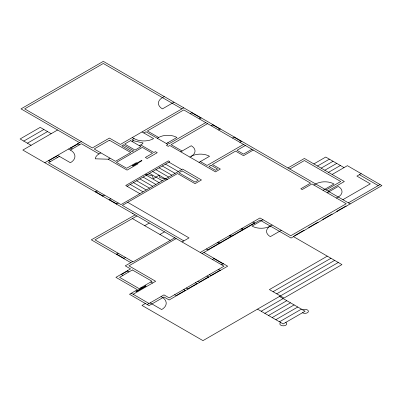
<?xml version="1.0" encoding="UTF-8"?>
<svg xmlns="http://www.w3.org/2000/svg" width="402" height="402" viewBox="0 0 402 402"><rect width="100%" height="100%" fill="white"/><g stroke="black" fill="none" stroke-linecap="round" stroke-linejoin="round"><path stroke-width="0.6" d="M280.727 322.525L280.31 322.836A3.447 1.99 0 0 0 281.32 325.464A3.447 1.99 0 0 0 285.938 325.112A3.447 1.99 0 0 0 285.737 322.424M23.758 141.082L43.873 129.464M27.416 143.192L47.531 131.58M57.592 129.992L22.844 150.057L224.014 266.199L169.147 297.877L163.966 294.882L147.202 304.56M44.788 162.725L81.365 141.61M48.753 160.79L56.069 156.564M70.697 148.117L78.013 143.896M59.421 156.388L48.446 162.725L120.992 204.603L182.558 169.061L201.457 179.97L195.055 183.669L177.528 173.548L122.364 205.397L183.855 240.898M68.561 149.001L70.39 150.057L81.365 143.72L99.043 153.926L100.872 152.871M164.272 96.56L162.443 97.616A13.794 7.965 0 0 0 162.443 108.877L174.026 102.188M183.779 107.821L120.379 144.424L109.409 138.087L92.339 147.941L24.673 108.877L103.309 63.476L181.95 108.877M142.022 131.931L153.604 138.615A13.794 7.965 0 0 1 134.097 138.615L131.962 139.851L133.484 140.73L143.077 142.966A10.346 5.975 0 0 1 140.8 144.951L139.429 145.745M143.851 132.987L145.981 131.755L167.93 144.424L166.403 145.303L168.232 146.358L169.76 145.479L215.477 171.875L220.356 169.061L212.432 164.483L235.597 151.112L243.522 155.685L253.275 150.057M132.112 141.519L133.484 140.73M99.043 153.926A12.929 7.467 0 0 0 95.274 158.815L108.188 159.207L110.017 158.152M190.181 113.63L192.01 112.57M157.262 138.263L158.634 137.474A12.929 7.467 0 0 1 176.92 137.474L166.403 143.544M199.322 118.907L201.151 117.851M205.723 122.605L169.302 143.63L167.775 142.75M207.553 123.66L171.131 144.69L182.101 151.021M95.39 191.935L97.219 190.88M211.211 125.771L213.04 124.715M102.706 196.161L104.535 195.106M180.729 151.815L191.246 145.745A12.929 7.467 0 0 1 191.246 156.303L189.875 157.092M218.527 129.992L220.356 128.936M127.087 186.307L169.76 161.669L168.388 160.875L125.715 185.513L139.886 193.699M109.103 199.854L110.932 198.799M116.419 204.08L118.248 203.02M232.547 138.087L234.376 137.032M199.02 162.373L209.532 156.303A12.929 7.467 0 0 0 191.246 156.303M239.863 142.313L241.692 141.258M243.522 144.424L207.095 165.453L200.392 161.584M245.351 145.479L236.969 150.318L243.522 154.102L251.903 149.263M135.147 214.894L91.304 239.838L130.806 262.642M144.69 225.683L149.258 223.04M116.324 254.285L118.153 253.23M159.931 234.482L164.498 231.838M123.64 258.506L125.469 257.451M287.943 167.961L304.404 158.458L344.333 181.513L327.876 191.015M289.747 169.001L304.404 160.539L340.73 181.513L326.072 189.975M132.64 261.586L125.258 265.848L130.544 268.903L115.917 277.35L137.368 289.731L129.509 294.269L149.016 305.626L163.966 296.993L169.147 299.987L227.668 266.199L203.894 252.471M174.79 237.778L133.097 261.848L94.978 239.848L136.992 215.959M176.156 238.572L128.916 265.848L155.654 281.284L133.157 294.274M121.404 274.531L127.499 271.013M313.851 163.915L325.741 157.051L344.027 167.609M182.026 241.959L189.04 237.909L127.7 202.317M317.51 166.026L329.399 159.162M321.168 168.136L333.057 161.272M324.826 170.247L336.715 163.383M328.484 172.357L340.368 165.498M313.882 185.046L315.711 183.99A12.929 7.467 0 0 1 333.997 183.99L323.027 190.327M332.142 174.473L347.383 165.674L381.9 185.603L291.068 238.044L259.978 220.095L202.065 253.526M200.236 252.471L259.978 217.979L290.767 235.753L346.238 203.729L311.947 183.93L302.193 189.563L300.822 188.769L310.575 183.136L183.779 109.932L147.353 130.962L158.634 137.474M207.859 249.833L218.829 243.496M219.743 242.969L230.718 236.637M231.632 236.11L242.607 229.773M243.522 229.246L254.491 222.909M263.029 219.743L252.054 226.075A12.929 7.467 0 0 0 257.853 228.009L259.511 228.2A12.929 7.467 0 0 0 270.34 226.075L272.169 225.019M327.263 192.774L338.238 186.438A12.929 7.467 0 0 1 338.238 196.995L336.409 198.05M212.432 259.511L214.261 258.456M361.172 173.634L356.906 176.101L370.317 183.845L342.886 199.678M145.353 303.495L142.001 305.43L202.98 340.635L338.283 262.486M221.572 264.792L223.401 263.737M281.315 230.301L270.34 236.637A12.929 7.467 0 0 1 270.34 226.075M176.156 295.586L185.302 290.309M187.739 288.902L196.885 283.621M199.322 282.214L208.467 276.933M210.904 275.526L220.05 270.244M348.373 202.849L380.071 184.548M327.308 256.149L269.4 289.586L284.028 298.033L341.941 264.596L293.505 236.637M273.058 291.696L330.967 258.265M276.712 293.812L334.625 260.375M261.199 311.248L283.144 298.58M264.858 313.359L286.802 300.691M268.516 315.475L290.46 302.801M272.169 317.585L294.118 304.912M275.827 319.696L297.776 307.027M279.485 321.806L301.435 309.138M302.671 309.852L303.214 309.61A3.447 1.99 0 0 1 307.761 310.193A3.447 1.99 0 0 1 307.153 312.862A3.447 1.99 0 0 1 302.5 312.746M145.333 174.187L152.469 175.86L153.328 178.729L159.081 175.217L159.72 177.558L167.448 179.367M359.343 174.689L378.242 185.603M350.202 203.904L103.309 61.365L21.015 108.877L79.536 142.665M191.704 112.746L200.849 118.027M212.733 124.891L220.05 129.112M234.07 137.208L241.386 141.434M346.238 206.191L345.931 206.015L336.791 211.296L337.092 211.472M332.218 214.286L331.911 214.11L322.771 219.391L323.072 219.567M318.198 222.381L317.892 222.205L308.746 227.487L309.053 227.663M304.173 230.477L303.872 230.301L294.726 235.577L295.033 235.753M132.268 137.559L134.097 138.615M140.8 144.951L153.906 152.519L155.433 151.639L157.262 152.695L147.202 158.499L145.373 157.443L152.539 153.313L142.328 147.413L116.419 162.373L126.63 168.267L136.233 162.725L136.916 163.122M168.925 162.152L181.724 169.543M165.488 164.132L178.292 171.523M162.292 165.981L175.091 173.373M159.091 167.83L171.89 175.222M252.969 222.03L254.798 223.085M155.891 169.674L168.689 177.066M152.69 171.523L165.488 178.915M137.373 163.383L138.062 163.78L127.087 170.116L108.188 159.207M149.489 173.373L162.292 180.764M241.994 228.366L243.823 229.421M241.079 228.894L242.908 229.949M146.288 175.222L159.091 182.608M143.087 177.066L155.891 184.458M139.886 178.915L152.69 186.307M77.707 143.72L79.536 144.775M136.685 180.764L149.489 188.156M230.11 235.225L231.939 236.286M229.195 235.753L231.024 236.813M51.19 133.69L40.215 127.354L20.1 138.966L31.075 145.303M133.484 182.608L146.288 190M70.39 147.941L72.219 149.001M130.288 184.458L143.087 191.849M218.221 242.089L220.05 243.145M217.306 242.617L219.135 243.672M57.592 155.333L70.395 162.725A15.517 8.96 0 0 0 70.39 150.057M55.762 156.388L57.592 157.448M206.337 248.954L208.161 250.009M48.446 160.614L50.275 161.669M213.954 258.632L223.1 263.913M279.485 296.465L305.088 311.248L283.144 323.922L257.541 309.138M95.691 191.759L103.007 195.985M109.409 199.678L116.726 203.899M132.268 213.231L133.027 213.668M132.384 218.577L170.217 240.416M218.527 269.365L220.356 270.42M209.382 274.646L211.211 275.702M206.945 276.053L208.774 277.109M197.799 281.335L199.628 282.39M195.362 282.742L197.191 283.797M186.216 288.018L188.046 289.078M183.779 289.43L185.608 290.485M116.63 254.109L123.947 258.33M174.634 294.706L176.463 295.761M150.78 281.988L152.604 283.043M127.193 270.837L129.022 271.893M161.076 296.555L163.001 297.776A15.517 8.96 0 0 1 161.664 309.565L150.102 302.887M121.097 274.355L122.927 275.41M141.022 287.621L141.755 288.043M142.213 288.304L142.851 288.676M149.036 303.5L131.338 293.214M109.409 140.203L94.168 149.001L115.505 161.318L130.745 152.519L109.409 140.203M123.273 144.866L121.751 145.745L132.112 151.725L133.64 150.845L123.273 144.866M130.59 140.64L124.645 144.072L135.012 150.057L140.956 146.624L130.59 140.64M141.489 160.478L132.343 165.76L132.801 166.026L141.946 160.745L141.489 160.478M182.101 170.91L178.9 172.754L195.055 182.081L198.256 180.237L182.101 170.91M211.06 165.277L208.924 166.508L215.477 170.292L217.613 169.061L211.06 165.277M132.374 269.958L119.575 277.35L139.198 288.676L151.996 281.284L132.374 269.958M145.645 285.797L135.886 291.43L136.343 291.691L146.102 286.063L145.645 285.797"/></g></svg>
